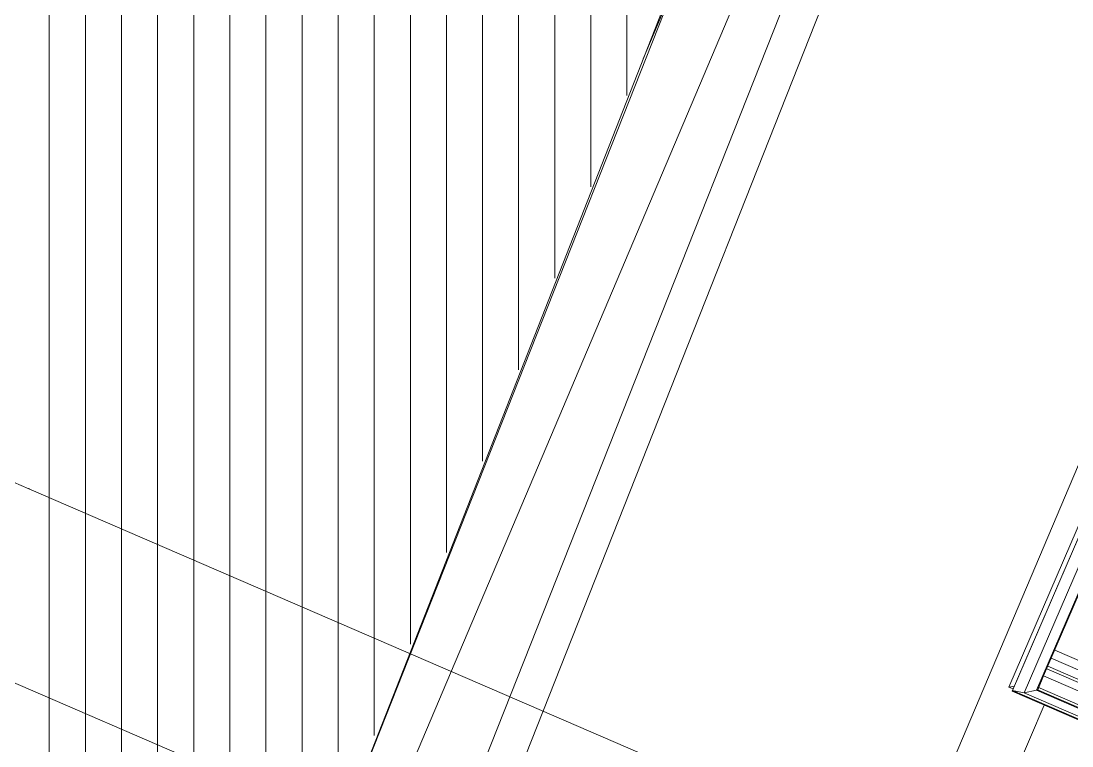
# Model space of a CAD drawing. Header units: millimetres. Extents: x 12535370 to 12566104, y 356204400 to 356234587.
# Drawn here: x 12538320 to 12541231, y 356214474 to 356216481 of the extents above; entities that cross this region are included whole.
import ezdxf
from ezdxf.enums import TextEntityAlignment as Align

# ---------------------------------------------------------------- set-up
doc = ezdxf.new("R2010")
doc.units = ezdxf.units.MM
doc.header["$MEASUREMENT"] = 0
doc.linetypes.add('Dot & Dashed', pattern=[6702.78, 3527.78, -1763.89, 0, -1411.11])
for name, color, linetype in [('New_015 Innenwände', 7, 'Continuous'), ('New_045 Dachkonstruktionen', 7, 'Continuous'), ('New_290 Raster _ Achsen', 7, 'Continuous')]:
    doc.layers.add(name, color=color, linetype=linetype)
for name, color, linetype, lineweight in [('New_015 Innenwände_Pen_No__1', 7, 'Continuous', 13), ('New_045 Dachkonstruktionen_Pen_No__1', 7, 'Continuous', 13), ('New_255 Plangrafiken_Pen_No__1', 7, 'Continuous', 13), ('New_255 Plangrafiken_Pen_No__39', 8, 'Continuous', 13), ('New_290 Raster _ Achsen_Pen_No__108', 7, 'Continuous', 13)]:
    doc.layers.add(name, color=color, linetype=linetype, lineweight=lineweight)
doc.styles.add('GENERATED_STYLE_1', font='arial.ttf')

# ---------------------------------------------------------------- blocks, each defined once
blk = doc.blocks.new('Wall_1', base_point=(12539105, 356213987.7))
at = {"layer": 'New_015 Innenwände_Pen_No__1', "color": 7, "linetype": 'Continuous', "lineweight": 13, "flags": 128}
for points in [[(12544625.9, 356227939.6), (12539105, 356213987.7)], [(12539477, 356213840.5), (12544997.9, 356227792.4)]]:
    blk.add_lwpolyline(points, dxfattribs=at)
blk = doc.blocks.new('*X16', base_point=(12240439.2, 356160438.4))
at = {"layer": 'New_255 Plangrafiken_Pen_No__39', "color": 8, "linetype": 'Continuous', "lineweight": 13}
for p, q in [((12538398.2, 356216683.6), (12538398.2, 356216433.6)), ((12538398.2, 356216683.6), (12538398.2, 356216433.6)), ((12538498.2, 356216683.6), (12538498.2, 356216433.6)), ((12538498.2, 356216683.6), (12538498.2, 356216433.6)), ((12538598.2, 356216683.6), (12538598.2, 356216433.6)), ((12538598.2, 356216683.6), (12538598.2, 356216433.6)), ((12538698.2, 356216683.6), (12538698.2, 356216433.6)), ((12538698.2, 356216683.6), (12538698.2, 356216433.6)), ((12538798.2, 356216683.6), (12538798.2, 356216433.6)), ((12538798.2, 356216683.6), (12538798.2, 356216433.6)), ((12538898.2, 356216683.6), (12538898.2, 356216433.6)), ((12538898.2, 356216683.6), (12538898.2, 356216433.6)), ((12538998.2, 356216683.6), (12538998.2, 356216433.6)), ((12538998.2, 356216683.6), (12538998.2, 356216433.6)), ((12539098.2, 356216683.6), (12539098.2, 356216433.6)), ((12539098.2, 356216683.6), (12539098.2, 356216433.6)), ((12539198.2, 356216683.6), (12539198.2, 356216433.6)), ((12539198.2, 356216683.6), (12539198.2, 356216433.6)), ((12539298.2, 356216683.6), (12539298.2, 356216433.6)), ((12539298.2, 356216683.6), (12539298.2, 356216433.6)), ((12539398.2, 356216683.6), (12539398.2, 356216433.6)), ((12539398.2, 356216683.6), (12539398.2, 356216433.6)), ((12539498.2, 356216683.6), (12539498.2, 356216433.6)), ((12539498.2, 356216683.6), (12539498.2, 356216433.6)), ((12539598.2, 356216683.6), (12539598.2, 356216433.6)), ((12539598.2, 356216683.6), (12539598.2, 356216433.6)), ((12539698.2, 356216683.6), (12539698.2, 356216433.6)), ((12539698.2, 356216683.6), (12539698.2, 356216433.6)), ((12539798.2, 356216683.6), (12539798.2, 356216433.6)), ((12539798.2, 356216683.6), (12539798.2, 356216433.6)), ((12539898.2, 356216683.6), (12539898.2, 356216433.6)), ((12539898.2, 356216683.6), (12539898.2, 356216433.6)), ((12539998.2, 356216683.6), (12539998.2, 356216433.6)), ((12539998.2, 356216683.6), (12539998.2, 356216433.6)), ((12538398.2, 356216433.6), (12538398.2, 356216183.6)), ((12538398.2, 356216433.6), (12538398.2, 356216183.6)), ((12538498.2, 356216433.6), (12538498.2, 356216183.6)), ((12538498.2, 356216433.6), (12538498.2, 356216183.6)), ((12538598.2, 356216433.6), (12538598.2, 356216183.6)), ((12538598.2, 356216433.6), (12538598.2, 356216183.6)), ((12538698.2, 356216433.6), (12538698.2, 356216183.6)), ((12538698.2, 356216433.6), (12538698.2, 356216183.6)), ((12538798.2, 356216433.6), (12538798.2, 356216183.6)), ((12538798.2, 356216433.6), (12538798.2, 356216183.6)), ((12538898.2, 356216433.6), (12538898.2, 356216183.6)), ((12538898.2, 356216433.6), (12538898.2, 356216183.6)), ((12538998.2, 356216433.6), (12538998.2, 356216183.6)), ((12538998.2, 356216433.6), (12538998.2, 356216183.6)), ((12539098.2, 356216433.6), (12539098.2, 356216183.6)), ((12539098.2, 356216433.6), (12539098.2, 356216183.6)), ((12539198.2, 356216433.6), (12539198.2, 356216183.6)), ((12539198.2, 356216433.6), (12539198.2, 356216183.6)), ((12539298.2, 356216433.6), (12539298.2, 356216183.6)), ((12539298.2, 356216433.6), (12539298.2, 356216183.6)), ((12539398.2, 356216433.6), (12539398.2, 356216183.6)), ((12539398.2, 356216433.6), (12539398.2, 356216183.6)), ((12539498.2, 356216433.6), (12539498.2, 356216183.6)), ((12539498.2, 356216433.6), (12539498.2, 356216183.6)), ((12539598.2, 356216433.6), (12539598.2, 356216183.6)), ((12539598.2, 356216433.6), (12539598.2, 356216183.6)), ((12539698.2, 356216433.6), (12539698.2, 356216183.6)), ((12539698.2, 356216433.6), (12539698.2, 356216183.6)), ((12539798.2, 356216433.6), (12539798.2, 356216183.6)), ((12539798.2, 356216433.6), (12539798.2, 356216183.6)), ((12539898.2, 356216433.6), (12539898.2, 356216183.6)), ((12539898.2, 356216433.6), (12539898.2, 356216183.6)), ((12539998.2, 356216433.6), (12539998.2, 356216274.7)), ((12539998.2, 356216433.6), (12539998.2, 356216274.7)), ((12538398.2, 356216183.6), (12538398.2, 356215933.6)), ((12538398.2, 356216183.6), (12538398.2, 356215933.6)), ((12538498.2, 356216183.6), (12538498.2, 356215933.6)), ((12538498.2, 356216183.6), (12538498.2, 356215933.6)), ((12538598.2, 356216183.6), (12538598.2, 356215933.6)), ((12538598.2, 356216183.6), (12538598.2, 356215933.6)), ((12538698.2, 356216183.6), (12538698.2, 356215933.6)), ((12538698.2, 356216183.6), (12538698.2, 356215933.6)), ((12538798.2, 356216183.6), (12538798.2, 356215933.6)), ((12538798.2, 356216183.6), (12538798.2, 356215933.6)), ((12538898.2, 356216183.6), (12538898.2, 356215933.6)), ((12538898.2, 356216183.6), (12538898.2, 356215933.6)), ((12538998.2, 356216183.6), (12538998.2, 356215933.6)), ((12538998.2, 356216183.6), (12538998.2, 356215933.6)), ((12539098.2, 356216183.6), (12539098.2, 356215933.6)), ((12539098.2, 356216183.6), (12539098.2, 356215933.6)), ((12539198.2, 356216183.6), (12539198.2, 356215933.6)), ((12539198.2, 356216183.6), (12539198.2, 356215933.6)), ((12539298.2, 356216183.6), (12539298.2, 356215933.6)), ((12539298.2, 356216183.6), (12539298.2, 356215933.6)), ((12539398.2, 356216183.6), (12539398.2, 356215933.6)), ((12539398.2, 356216183.6), (12539398.2, 356215933.6)), ((12539498.2, 356216183.6), (12539498.2, 356215933.6)), ((12539498.2, 356216183.6), (12539498.2, 356215933.6)), ((12539598.2, 356216183.6), (12539598.2, 356215933.6)), ((12539598.2, 356216183.6), (12539598.2, 356215933.6)), ((12539698.2, 356216183.6), (12539698.2, 356215933.6)), ((12539698.2, 356216183.6), (12539698.2, 356215933.6)), ((12539798.2, 356216183.6), (12539798.2, 356215933.6)), ((12539798.2, 356216183.6), (12539798.2, 356215933.6)), ((12539898.2, 356216183.6), (12539898.2, 356216021.7)), ((12539898.2, 356216183.6), (12539898.2, 356216021.7)), ((12538398.2, 356215933.6), (12538398.2, 356215683.6)), ((12538398.2, 356215933.6), (12538398.2, 356215683.6)), ((12538498.2, 356215933.6), (12538498.2, 356215683.6)), ((12538498.2, 356215933.6), (12538498.2, 356215683.6)), ((12538598.2, 356215933.6), (12538598.2, 356215683.6)), ((12538598.2, 356215933.6), (12538598.2, 356215683.6)), ((12538698.2, 356215933.6), (12538698.2, 356215683.6)), ((12538698.2, 356215933.6), (12538698.2, 356215683.6)), ((12538798.2, 356215933.6), (12538798.2, 356215683.6)), ((12538798.2, 356215933.6), (12538798.2, 356215683.6)), ((12538898.2, 356215933.6), (12538898.2, 356215683.6)), ((12538898.2, 356215933.6), (12538898.2, 356215683.6)), ((12538998.2, 356215933.6), (12538998.2, 356215683.6)), ((12538998.2, 356215933.6), (12538998.2, 356215683.6)), ((12539098.2, 356215933.6), (12539098.2, 356215683.6)), ((12539098.2, 356215933.6), (12539098.2, 356215683.6)), ((12539198.2, 356215933.6), (12539198.2, 356215683.6)), ((12539198.2, 356215933.6), (12539198.2, 356215683.6)), ((12539298.2, 356215933.6), (12539298.2, 356215683.6)), ((12539298.2, 356215933.6), (12539298.2, 356215683.6)), ((12539398.2, 356215933.6), (12539398.2, 356215683.6)), ((12539398.2, 356215933.6), (12539398.2, 356215683.6)), ((12539498.2, 356215933.6), (12539498.2, 356215683.6)), ((12539498.2, 356215933.6), (12539498.2, 356215683.6)), ((12539598.2, 356215933.6), (12539598.2, 356215683.6)), ((12539598.2, 356215933.6), (12539598.2, 356215683.6)), ((12539698.2, 356215933.6), (12539698.2, 356215683.6)), ((12539698.2, 356215933.6), (12539698.2, 356215683.6)), ((12539798.2, 356215933.6), (12539798.2, 356215768.6)), ((12539798.2, 356215933.6), (12539798.2, 356215768.6)), ((12538398.2, 356215683.6), (12538398.2, 356215433.6)), ((12538398.2, 356215683.6), (12538398.2, 356215433.6)), ((12538498.2, 356215683.6), (12538498.2, 356215433.6)), ((12538498.2, 356215683.6), (12538498.2, 356215433.6)), ((12538598.2, 356215683.6), (12538598.2, 356215433.6)), ((12538598.2, 356215683.6), (12538598.2, 356215433.6)), ((12538698.2, 356215683.6), (12538698.2, 356215433.6)), ((12538698.2, 356215683.6), (12538698.2, 356215433.6)), ((12538798.2, 356215683.6), (12538798.2, 356215433.6)), ((12538798.2, 356215683.6), (12538798.2, 356215433.6)), ((12538898.2, 356215683.6), (12538898.2, 356215433.6)), ((12538898.2, 356215683.6), (12538898.2, 356215433.6)), ((12538998.2, 356215683.6), (12538998.2, 356215433.6)), ((12538998.2, 356215683.6), (12538998.2, 356215433.6)), ((12539098.2, 356215683.6), (12539098.2, 356215433.6)), ((12539098.2, 356215683.6), (12539098.2, 356215433.6)), ((12539198.2, 356215683.6), (12539198.2, 356215433.6)), ((12539198.2, 356215683.6), (12539198.2, 356215433.6)), ((12539298.2, 356215683.6), (12539298.2, 356215433.6)), ((12539298.2, 356215683.6), (12539298.2, 356215433.6)), ((12539398.2, 356215683.6), (12539398.2, 356215433.6)), ((12539398.2, 356215683.6), (12539398.2, 356215433.6)), ((12539498.2, 356215683.6), (12539498.2, 356215433.6)), ((12539498.2, 356215683.6), (12539498.2, 356215433.6)), ((12539598.2, 356215683.6), (12539598.2, 356215433.6)), ((12539598.2, 356215683.6), (12539598.2, 356215433.6)), ((12539698.2, 356215683.6), (12539698.2, 356215515.6)), ((12539698.2, 356215683.6), (12539698.2, 356215515.6)), ((12538398.2, 356215433.6), (12538398.2, 356215183.6)), ((12538398.2, 356215433.6), (12538398.2, 356215183.6)), ((12538498.2, 356215433.6), (12538498.2, 356215183.6)), ((12538498.2, 356215433.6), (12538498.2, 356215183.6)), ((12538598.2, 356215433.6), (12538598.2, 356215183.6)), ((12538598.2, 356215433.6), (12538598.2, 356215183.6)), ((12538698.2, 356215433.6), (12538698.2, 356215183.6)), ((12538698.2, 356215433.6), (12538698.2, 356215183.6)), ((12538798.2, 356215433.6), (12538798.2, 356215183.6)), ((12538798.2, 356215433.6), (12538798.2, 356215183.6)), ((12538898.2, 356215433.6), (12538898.2, 356215183.6)), ((12538898.2, 356215433.6), (12538898.2, 356215183.6)), ((12538998.2, 356215433.6), (12538998.2, 356215183.6)), ((12538998.2, 356215433.6), (12538998.2, 356215183.6)), ((12539098.2, 356215433.6), (12539098.2, 356215183.6)), ((12539098.2, 356215433.6), (12539098.2, 356215183.6)), ((12539198.2, 356215433.6), (12539198.2, 356215183.6)), ((12539198.2, 356215433.6), (12539198.2, 356215183.6)), ((12539298.2, 356215433.6), (12539298.2, 356215183.6)), ((12539298.2, 356215433.6), (12539298.2, 356215183.6)), ((12539398.2, 356215433.6), (12539398.2, 356215183.6)), ((12539398.2, 356215433.6), (12539398.2, 356215183.6)), ((12539498.2, 356215433.6), (12539498.2, 356215183.6)), ((12539498.2, 356215433.6), (12539498.2, 356215183.6)), ((12539598.2, 356215433.6), (12539598.2, 356215262.5)), ((12539598.2, 356215433.6), (12539598.2, 356215262.5)), ((12538398.2, 356215183.6), (12538398.2, 356214933.6)), ((12538398.2, 356215183.6), (12538398.2, 356214933.6)), ((12538498.2, 356215183.6), (12538498.2, 356214933.6)), ((12538498.2, 356215183.6), (12538498.2, 356214933.6)), ((12538598.2, 356215183.6), (12538598.2, 356214933.6)), ((12538598.2, 356215183.6), (12538598.2, 356214933.6)), ((12538698.2, 356215183.6), (12538698.2, 356214933.6)), ((12538698.2, 356215183.6), (12538698.2, 356214933.6)), ((12538798.2, 356215183.6), (12538798.2, 356214933.6)), ((12538798.2, 356215183.6), (12538798.2, 356214933.6)), ((12538898.2, 356215183.6), (12538898.2, 356214933.6)), ((12538898.2, 356215183.6), (12538898.2, 356214933.6)), ((12538998.2, 356215183.6), (12538998.2, 356214933.6)), ((12538998.2, 356215183.6), (12538998.2, 356214933.6)), ((12539098.2, 356215183.6), (12539098.2, 356214933.6)), ((12539098.2, 356215183.6), (12539098.2, 356214933.6)), ((12539198.2, 356215183.6), (12539198.2, 356214933.6)), ((12539198.2, 356215183.6), (12539198.2, 356214933.6)), ((12539298.2, 356215183.6), (12539298.2, 356214933.6)), ((12539298.2, 356215183.6), (12539298.2, 356214933.6)), ((12539398.2, 356215183.6), (12539398.2, 356214933.6)), ((12539398.2, 356215183.6), (12539398.2, 356214933.6)), ((12539498.2, 356215183.6), (12539498.2, 356215009.5)), ((12539498.2, 356215183.6), (12539498.2, 356215009.5)), ((12538398.2, 356214933.6), (12538398.2, 356214683.6)), ((12538398.2, 356214933.6), (12538398.2, 356214683.6)), ((12538498.2, 356214933.6), (12538498.2, 356214683.6)), ((12538498.2, 356214933.6), (12538498.2, 356214683.6)), ((12538598.2, 356214933.6), (12538598.2, 356214683.6)), ((12538598.2, 356214933.6), (12538598.2, 356214683.6)), ((12538698.2, 356214933.6), (12538698.2, 356214683.6)), ((12538698.2, 356214933.6), (12538698.2, 356214683.6)), ((12538798.2, 356214933.6), (12538798.2, 356214683.6)), ((12538798.2, 356214933.6), (12538798.2, 356214683.6)), ((12538898.2, 356214933.6), (12538898.2, 356214683.6)), ((12538898.2, 356214933.6), (12538898.2, 356214683.6)), ((12538998.2, 356214933.6), (12538998.2, 356214683.6)), ((12538998.2, 356214933.6), (12538998.2, 356214683.6)), ((12539098.2, 356214933.6), (12539098.2, 356214683.6)), ((12539098.2, 356214933.6), (12539098.2, 356214683.6)), ((12539198.2, 356214933.6), (12539198.2, 356214683.6)), ((12539198.2, 356214933.6), (12539198.2, 356214683.6)), ((12539298.2, 356214933.6), (12539298.2, 356214683.6)), ((12539298.2, 356214933.6), (12539298.2, 356214683.6)), ((12539398.2, 356214933.6), (12539398.2, 356214756.4)), ((12539398.2, 356214933.6), (12539398.2, 356214756.4)), ((12538398.2, 356214683.6), (12538398.2, 356214433.6)), ((12538398.2, 356214683.6), (12538398.2, 356214433.6)), ((12538498.2, 356214683.6), (12538498.2, 356214433.6)), ((12538498.2, 356214683.6), (12538498.2, 356214433.6)), ((12538598.2, 356214683.6), (12538598.2, 356214433.6)), ((12538598.2, 356214683.6), (12538598.2, 356214433.6)), ((12538698.2, 356214683.6), (12538698.2, 356214433.6)), ((12538698.2, 356214683.6), (12538698.2, 356214433.6)), ((12538798.2, 356214683.6), (12538798.2, 356214433.6)), ((12538798.2, 356214683.6), (12538798.2, 356214433.6)), ((12538898.2, 356214683.6), (12538898.2, 356214433.6)), ((12538898.2, 356214683.6), (12538898.2, 356214433.6)), ((12538998.2, 356214683.6), (12538998.2, 356214433.6)), ((12538998.2, 356214683.6), (12538998.2, 356214433.6)), ((12539098.2, 356214683.6), (12539098.2, 356214433.6)), ((12539098.2, 356214683.6), (12539098.2, 356214433.6)), ((12539198.2, 356214683.6), (12539198.2, 356214433.6)), ((12539198.2, 356214683.6), (12539198.2, 356214433.6)), ((12539298.2, 356214683.6), (12539298.2, 356214503.4)), ((12539298.2, 356214683.6), (12539298.2, 356214503.4))]:
    blk.add_line(p, q, dxfattribs=at)
blk = doc.blocks.new('Fill_5', base_point=(12240439.2, 356160438.4))
at = {"layer": 'New_255 Plangrafiken_Pen_No__39', "color": 8, "linetype": 'Continuous', "lineweight": 13}
blk.add_blockref('*X16', (12240439.2, 356160438.4), dxfattribs=at)
blk = doc.blocks.new('Dachfenster_Kippflügel 10[10]', base_point=(12240439.2, 356160438.4))
at = {"layer": 'New_045 Dachkonstruktionen', "linetype": 'Continuous', "lineweight": 0, "flags": 128}
for points in [[(12541819.3, 356216378.8), (12541793.7, 356216319.7)], [(12541819.3, 356216378.8), (12542507.8, 356216081.3)], [(12541784.6, 356216323.6), (12541798.9, 356216356.8)], [(12541782.7, 356216324.4), (12541774.3, 356216305)], [(12542493.3, 356216017.5), (12541782.7, 356216324.4)], [(12541753.6, 356216256.9), (12541774.3, 356216305)], [(12542484.9, 356215998), (12541774.3, 356216305)], [(12541774.3, 356216305), (12541784, 356216259.2)], [(12541056.1, 356214637.2), (12541754.8, 356216254.8)], [(12541753.6, 356216256.9), (12541770.8, 356216228.7)], [(12541770.8, 356216228.7), (12541784, 356216259.2)], [(12542444.9, 356215973.7), (12541784, 356216259.2)], [(12541784, 356216259.2), (12541813.9, 356216210.1)], [(12541066.2, 356214628), (12541763.1, 356216241.2)], [(12541770.8, 356216228.7), (12541813.9, 356216210.1), (12542342.6, 356215981.7)], [(12541098.7, 356214621.4), (12541789.5, 356216220.6)], [(12541132.4, 356214628.5), (12541815.4, 356216209.4)], [(12541817.6, 356216208.5), (12541152.2, 356214668.1), (12541135.7, 356214630)], [(12541808.7, 356216189.7), (12541810.9, 356216199)], [(12541803.7, 356216178), (12541805.8, 356216187.3)], [(12541783.3, 356216089.9), (12541796.2, 356216145.5)], [(12541788.4, 356216101.6), (12541801.2, 356216157.2)], [(12542507.8, 356216081.3), (12542482.3, 356216022.3)], [(12541763, 356216001.8), (12541775.8, 356216057.3)], [(12541768.1, 356216013.4), (12541780.9, 356216069)], [(12542491.4, 356216018.3), (12542505.7, 356216051.4)], [(12542484.9, 356215998), (12542493.3, 356216017.5)], [(12542444.9, 356215973.7), (12542484.9, 356215998)], [(12541704.2, 356214381.5), (12542387.2, 356215962.4)], [(12541742.7, 356215913.6), (12541755.5, 356215969.2)], [(12541747.8, 356215925.3), (12541760.6, 356215980.9)], [(12542431.8, 356215943.2), (12542388.6, 356215961.8), (12542385.8, 356215963)], [(12542388.6, 356215961.8), (12542444.9, 356215973.7)], [(12542431.8, 356215943.2), (12542444.9, 356215973.7)], [(12541722.2, 356214352.1), (12542413, 356215951.3)], [(12541760.9, 356214359.9), (12542442.8, 356215938.4)], [(12541793.5, 356214402.7), (12542454.7, 356215933.3)], [(12541722.4, 356215825.5), (12541735.2, 356215881)], [(12541727.4, 356215837.2), (12541740.3, 356215892.7)], [(12541702.1, 356215737.3), (12541714.9, 356215792.9)], [(12541707.1, 356215749), (12541719.9, 356215804.6)], [(12542221.6, 356215706.7), (12542253.3, 356215754.2)], [(12541681.8, 356215649.2), (12541694.6, 356215704.8)], [(12541686.8, 356215660.9), (12541699.6, 356215716.4)], [(12542171.3, 356215631.5), (12542203, 356215679)], [(12542176.4, 356215643.2), (12542196.2, 356215672.9)], [(12541661.4, 356215561), (12541674.3, 356215616.6)], [(12541666.5, 356215572.7), (12541679.3, 356215628.3)], [(12542126.1, 356215568), (12542157.8, 356215615.4)], [(12542121.1, 356215556.3), (12542152.8, 356215603.7)], [(12541641.1, 356215472.9), (12541653.9, 356215528.5)], [(12541646.2, 356215484.6), (12541659, 356215540.2)], [(12542070.8, 356215481.1), (12542102.5, 356215528.5)], [(12542075.9, 356215492.8), (12542107.6, 356215540.2)], [(12542025.6, 356215417.6), (12542057.3, 356215465)], [(12541620.8, 356215384.8), (12541633.6, 356215440.3)], [(12541625.9, 356215396.4), (12541638.7, 356215452)], [(12542020.6, 356215405.9), (12542052.3, 356215453.3)], [(12541970.3, 356215330.7), (12542002, 356215378.1)], [(12541975.4, 356215342.4), (12542007.1, 356215389.8)], [(12541600.5, 356215296.6), (12541613.3, 356215352.2)], [(12541605.5, 356215308.3), (12541618.3, 356215363.9)], [(12541920.1, 356215255.5), (12541951.8, 356215302.9)], [(12541925.1, 356215267.2), (12541956.8, 356215314.6)], [(12541580.2, 356215208.5), (12541593, 356215264.1)], [(12541585.2, 356215220.2), (12541598, 356215275.7)], [(12541874.9, 356215191.9), (12541906.6, 356215239.4)], [(12541869.8, 356215180.3), (12541901.5, 356215227.7)], [(12541559.8, 356215120.3), (12541572.7, 356215175.9)], [(12541564.9, 356215132), (12541577.7, 356215187.6)], [(12541819.6, 356215105.1), (12541851.3, 356215152.5)], [(12541824.6, 356215116.7), (12541856.3, 356215164.2)], [(12541539.5, 356215032.2), (12541552.3, 356215087.8)], [(12541544.6, 356215043.9), (12541557.4, 356215099.5)], [(12541774.4, 356215041.5), (12541806.1, 356215088.9)], [(12541769.4, 356215029.8), (12541801, 356215077.3)], [(12541519.2, 356214944.1), (12541532, 356214999.6)], [(12541524.3, 356214955.7), (12541537.1, 356215011.3)], [(12541719.1, 356214954.6), (12541750.8, 356215002.1)], [(12541724.2, 356214966.3), (12541755.8, 356215013.7)], [(12541498.9, 356214855.9), (12541511.7, 356214911.5)], [(12541503.9, 356214867.6), (12541516.8, 356214923.2)], [(12541668.9, 356214879.4), (12541700.5, 356214926.8)], [(12541673.9, 356214891.1), (12541705.6, 356214938.5)], [(12541623.7, 356214815.9), (12541655.3, 356214863.3)], [(12541483.6, 356214779.5), (12541496.4, 356214835)], [(12541618.6, 356214804.2), (12541650.3, 356214851.6)], [(12541478.6, 356214767.8), (12541491.4, 356214823.4)], [(12541568.4, 356214729), (12541600, 356214776.4)], [(12541573.4, 356214740.7), (12541605.1, 356214788.1)], [(12541183, 356214739.5), (12541685.1, 356214522.6)], [(12541463.3, 356214691.3), (12541476.1, 356214746.9)], [(12541173.5, 356214717.4), (12541675.6, 356214500.5)], [(12541458.3, 356214679.6), (12541471.1, 356214735.2)], [(12541523.2, 356214665.5), (12541554.8, 356214712.9)], [(12541160.9, 356214688.2), (12541663, 356214471.3)], [(12541163.7, 356214694.7), (12541665.8, 356214477.8)], [(12541518.1, 356214653.8), (12541549.8, 356214701.2)], [(12541152.2, 356214668.1), (12541666.2, 356214446)], [(12541443, 356214603.2), (12541455.8, 356214658.8)], [(12541071.2, 356214639.4), (12541056.1, 356214637.2)], [(12541056.1, 356214637.2), (12541068, 356214632.1)], [(12541066.2, 356214628), (12541749.2, 356214333)], [(12541098.7, 356214621.4), (12541066.2, 356214628)], [(12541132.4, 356214628.5), (12541098.7, 356214621.4)], [(12541098.7, 356214621.4), (12541722.2, 356214352.1)], [(12541132.4, 356214628.5), (12541704.2, 356214381.5)], [(12541133.5, 356214630.9), (12541671.7, 356214398.4)], [(12541135.9, 356214636.6), (12541652.2, 356214413.6)], [(12541437.9, 356214591.5), (12541450.8, 356214647.1)], [(12541467.9, 356214578.6), (12541499.6, 356214626)], [(12541472.9, 356214590.3), (12541504.6, 356214637.7)], [(12541422.7, 356214515), (12541430.3, 356214548), (12541435.5, 356214570.6)], [(12541422.7, 356214515), (12541441.4, 356214543.1), (12541454.4, 356214562.5)], [(12541418.6, 356214507.7), (12541430.4, 356214558.9)], [(12541420.1, 356214507.1), (12541449.3, 356214550.8)], [(12541722.2, 356214352.1), (12541704.2, 356214381.5)], [(12541749.2, 356214333), (12541722.2, 356214352.1)]]:
    blk.add_lwpolyline(points, dxfattribs=at)
blk = doc.blocks.new('Roof_2', base_point=(12557854.8, 356205888.1))
at = {"layer": 'New_045 Dachkonstruktionen_Pen_No__1', "color": 7, "linetype": 'Continuous', "lineweight": 13, "flags": 128}
blk.add_lwpolyline([(12539105, 356213987.7), (12540702.9, 356218055.7)], dxfattribs=at)
at = {"layer": 'New_045 Dachkonstruktionen', "linetype": 'Continuous', "lineweight": 0}
blk.add_blockref('Dachfenster_Kippflügel 10[10]', (12240439.2, 356160438.4), dxfattribs=at)
blk = doc.blocks.new('Standard grid marker[1]', base_point=(12537215.3, 356215118.3))
at = {"layer": 'New_290 Raster _ Achsen_Pen_No__108', "color": 7, "linetype": 'Dot & Dashed', "lineweight": 13}
blk.add_line((12538133.3, 356214721.8), (12559136.8, 356205648.6), dxfattribs=at)
at = {"layer": 'New_290 Raster _ Achsen_Pen_No__108', "color": 7, "lineweight": 13, "style": 'GENERATED_STYLE_1'}
for tag, p in [('AC_MarkerText_1_0', (12537098, 356215253.8)), ('AC_MarkerText_1_1', (12560258.8, 356205248.7))]:
    blk.add_attdef(tag, text='', height=150, rotation=336.6365, dxfattribs=at).set_placement(p, align=Align.TOP_CENTER)
blk = doc.blocks.new('Standard grid marker[8]', base_point=(12539230.2, 356213489.9))
at = {"layer": 'New_290 Raster _ Achsen_Pen_No__108', "color": 7, "linetype": 'Dot & Dashed', "lineweight": 13}
blk.add_line((12539603.7, 356214432.9), (12547078.2, 356233305.9), dxfattribs=at)
at = {"layer": 'New_290 Raster _ Achsen_Pen_No__108', "color": 7, "lineweight": 13, "style": 'GENERATED_STYLE_1'}
for tag, p in [('AC_MarkerText_1_1', (12547559.5, 356234477.6)), ('AC_MarkerText_1_0', (12539209.1, 356213393.3))]:
    blk.add_attdef(tag, text='', height=150, rotation=336.6365, dxfattribs=at).set_placement(p, align=Align.TOP_CENTER)
blk = doc.blocks.new('Standard grid marker[9]', base_point=(12537423.5, 356215582.6))
at = {"layer": 'New_290 Raster _ Achsen_Pen_No__108', "color": 7, "linetype": 'Dot & Dashed', "lineweight": 13}
for q in [(12537423.5, 356215582.6), (12559338.5, 356206115.7)]:
    blk.add_line((12538341.5, 356215186.1), q, dxfattribs=at)
blk.add_point((12538341.5, 356215186.1), dxfattribs=at)
blk.add_point((12538341.5, 356215186.1), dxfattribs=at)
at = {"layer": 'New_290 Raster _ Achsen_Pen_No__108', "color": 7, "lineweight": 13, "style": 'GENERATED_STYLE_1'}
for tag, p in [('AC_MarkerText_1_0', (12537306.2, 356215718.1)), ('AC_MarkerText_1_1', (12560460.5, 356205715.8))]:
    blk.add_attdef(tag, text='', height=150, rotation=336.6365, dxfattribs=at).set_placement(p, align=Align.TOP_CENTER)

msp = doc.modelspace()

# ---------------------------------------------------------------- hatches: boundary and pattern name
at = {"layer": 'New_255 Plangrafiken_Pen_No__1', "linetype": 'Continuous', "lineweight": 13}
h = msp.add_hatch(dxfattribs=at)
h.set_pattern_fill('DOUBLE_1_8', style=0, pattern_type=2)
h.set_pattern_definition([(67.019, (12548463.3, 356211998), (-1609.7, 169.9), []), (67.019, (12548284.4, 356212016.9), (-1609.7, 169.9), [])])
h.paths.add_polyline_path([(12540702.874, 356218055.676), (12557033.878, 356211123.594), (12557821.473, 356206100.613), (12557733.728, 356205940.398), (12539105.04, 356213987.681)])
h.paths.add_polyline_path([(12541065.086, 356214625.652), (12542333.863, 356214077.562), (12543065.782, 356215771.883), (12541797.005, 356216319.974)], flags=0)
h.paths.add_polyline_path([(12553094.457, 356209431.973), (12554363.234, 356208883.883), (12555095.152, 356210578.204), (12553826.376, 356211126.295)], flags=0)
h.paths.add_polyline_path([(12550637.897, 356210493.181), (12551906.674, 356209945.091), (12552638.592, 356211639.412), (12551369.816, 356212187.503)], flags=0)
h.paths.add_polyline_path([(12548265.118, 356211518.108), (12549533.895, 356210970.017), (12550265.814, 356212664.338), (12548997.037, 356213212.429)], flags=0)
h.paths.add_polyline_path([(12545915.219, 356212533.447), (12547183.996, 356211985.357), (12547915.915, 356213679.678), (12546647.138, 356214227.769)], flags=0)
h.paths.add_polyline_path([(12543546.432, 356213556.58), (12544815.209, 356213008.489), (12545547.127, 356214702.81), (12544278.351, 356215250.901)], flags=0)

# ---------------------------------------------------------------- linework, layer by layer
at = {"layer": 'New_255 Plangrafiken_Pen_No__1', "color": 7, "linetype": 'Continuous', "lineweight": 13, "flags": 128}
for points in [[(12540702.874, 356218055.676), (12557033.878, 356211123.594), (12557821.473, 356206100.613), (12557733.728, 356205940.398), (12539105.04, 356213987.681)], [(12541065.086, 356214625.652), (12542333.863, 356214077.562), (12543065.782, 356215771.883), (12541797.005, 356216319.974)]]:
    msp.add_lwpolyline(points, close=True, dxfattribs=at)

# ---------------------------------------------------------------- block references
at = {"layer": 'New_015 Innenwände', "color": 7, "lineweight": 13}
msp.add_blockref('Wall_1', (12539105.04, 356213987.681), dxfattribs=at)
at = {"layer": 'New_045 Dachkonstruktionen', "color": 7, "linetype": 'Continuous', "lineweight": 13}
msp.add_blockref('Roof_2', (12557854.794, 356205888.099), dxfattribs=at)
at = {"layer": 'New_255 Plangrafiken_Pen_No__39', "color": 8, "linetype": 'Continuous', "lineweight": 13}
msp.add_blockref('Fill_5', (12240439.157, 356160438.356), dxfattribs=at)
at = {"layer": 'New_290 Raster _ Achsen', "color": 7, "linetype": 'Continuous', "lineweight": 13}
for name, p in [('Standard grid marker[8]', (12539230.19, 356213489.941)), ('Standard grid marker[9]', (12537423.532, 356215582.626)), ('Standard grid marker[1]', (12537215.32, 356215118.348))]:
    msp.add_blockref(name, p, dxfattribs=at)

doc.saveas('drawing.dxf')
